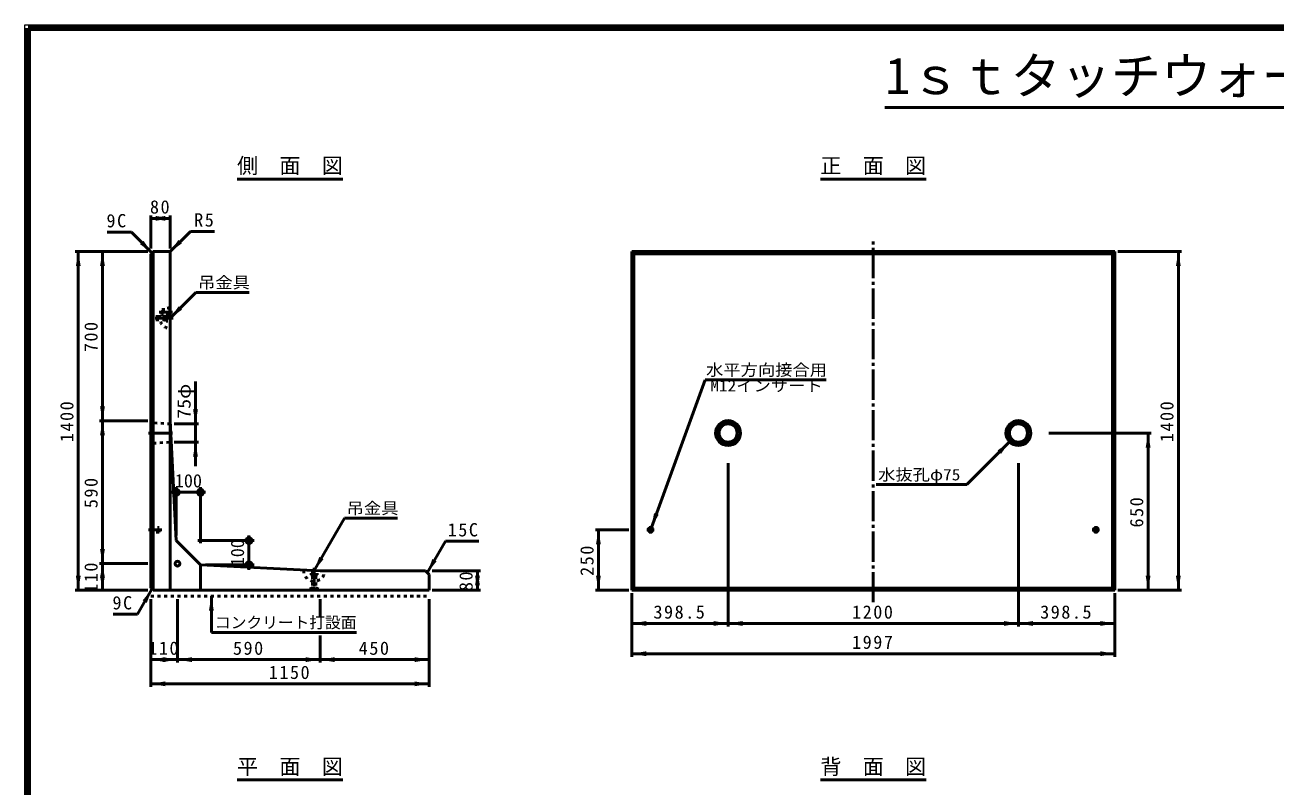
# Model space of a CAD drawing. Units: millimetres, scale not verified, with parts at other scales. Extents: x 100 to 4105, y 100 to 2870.
# Drawn here: x 100 to 2167, y 1611 to 2870 of the extents above; entities that cross this region are included whole.
import ezdxf
from ezdxf.enums import TextEntityAlignment as Align

# ---------------------------------------------------------------- set-up
doc = ezdxf.new("R2010")
doc.units = ezdxf.units.MM
doc.header["$LTSCALE"] = 5
doc.linetypes.add('USER2', pattern=[13.4, 10, -1.2, 1, -1.2])
doc.linetypes.add('USER3', pattern=[2.2, 1, -1.2])
doc.layers.add('V-nasSTD', color=7, linetype='Continuous', lineweight=50)
doc.styles.add('ＭＳ ゴシック', font='')
doc.styles.get('ＭＳ ゴシック').set_extended_font_data('MS Gothic')

msp = doc.modelspace()

# ---------------------------------------------------------------- hatches: boundary and pattern name
at = {"layer": 'V-nasSTD'}
for points in [[(332.095, 2550.197), (332.095, 2546.197), (308.095, 2550.197), (332.095, 2554.197)], [(316.095, 2550.197), (316.095, 2554.197), (340.095, 2550.197), (316.095, 2546.197)], [(292.924, 2510.368), (295.753, 2513.196), (309.895, 2493.397), (290.096, 2507.54)], [(356.48, 2511.582), (359.308, 2508.754), (339.509, 2494.612), (353.651, 2514.411)], [(188.095, 2471.197), (184.095, 2471.197), (188.095, 2495.197), (192.095, 2471.197)], [(228.095, 2471.197), (224.095, 2471.197), (228.095, 2495.197), (232.095, 2471.197)], [(2006.895, 2471.197), (2002.895, 2471.197), (2006.895, 2495.197), (2010.895, 2471.197)], [(357.066, 2402.168), (359.894, 2399.34), (340.095, 2385.197), (354.237, 2404.996)], [(228.095, 2239.197), (232.095, 2239.197), (228.095, 2215.197), (224.095, 2239.197)], [(381.875, 2234.197), (377.875, 2234.197), (381.875, 2210.197), (385.875, 2234.197)], [(228.095, 2191.197), (224.095, 2191.197), (228.095, 2215.197), (232.095, 2191.197)], [(1956.895, 2171.197), (1952.895, 2171.197), (1956.895, 2195.197), (1960.895, 2171.197)], [(381.875, 2156.197), (385.875, 2156.197), (381.875, 2180.197), (377.875, 2156.197)], [(1710.958, 2163.661), (1708.13, 2166.489), (1727.929, 2180.631), (1713.786, 2160.832)], [(1143.803, 2061.321), (1147.562, 2059.953), (1135.595, 2038.768), (1140.044, 2062.689)], [(1048.095, 2011.197), (1052.095, 2011.197), (1048.095, 2035.197), (1044.095, 2011.197)], [(228.095, 2003.197), (232.095, 2003.197), (228.095, 1979.197), (224.095, 2003.197)], [(590.095, 1988.491), (593.559, 1986.491), (578.095, 1967.706), (586.631, 1990.491)], [(777.095, 1984.982), (780.559, 1982.982), (765.095, 1964.197), (773.631, 1986.982)], [(228.095, 1955.197), (224.095, 1955.197), (228.095, 1979.197), (232.095, 1955.197)], [(848.095, 1943.197), (844.095, 1943.197), (848.095, 1967.197), (852.095, 1943.197)], [(188.095, 1959.197), (192.095, 1959.197), (188.095, 1935.197), (184.095, 1959.197)], [(228.095, 1959.197), (232.095, 1959.197), (228.095, 1935.197), (224.095, 1959.197)], [(848.095, 1959.197), (852.095, 1959.197), (848.095, 1935.197), (844.095, 1959.197)], [(1048.095, 1959.197), (1044.095, 1959.197), (1048.095, 1935.197), (1052.095, 1959.197)], [(1956.895, 1959.197), (1960.895, 1959.197), (1956.895, 1935.197), (1952.895, 1959.197)], [(2006.895, 1959.197), (2010.895, 1959.197), (2006.895, 1935.197), (2002.895, 1959.197)], [(297.895, 1916.213), (294.431, 1918.213), (309.895, 1936.997), (301.359, 1914.213)], [(408.095, 1901.397), (404.095, 1901.397), (408.095, 1925.397), (412.095, 1901.397)], [(1127.095, 1880.197), (1127.095, 1876.197), (1103.095, 1880.197), (1127.095, 1884.197)], [(1238.495, 1880.197), (1238.495, 1884.197), (1262.495, 1880.197), (1238.495, 1876.197)], [(1286.495, 1880.197), (1286.495, 1876.197), (1262.495, 1880.197), (1286.495, 1884.197)], [(1718.495, 1880.197), (1718.495, 1884.197), (1742.495, 1880.197), (1718.495, 1876.197)], [(1766.495, 1880.197), (1766.495, 1876.197), (1742.495, 1880.197), (1766.495, 1884.197)], [(1877.895, 1880.197), (1877.895, 1884.197), (1901.895, 1880.197), (1877.895, 1876.197)], [(332.095, 1820.397), (332.095, 1816.397), (308.095, 1820.397), (332.095, 1824.397)], [(328.095, 1820.397), (328.095, 1824.397), (352.095, 1820.397), (328.095, 1816.397)], [(376.095, 1820.397), (376.095, 1816.397), (352.095, 1820.397), (376.095, 1824.397)], [(564.095, 1820.397), (564.095, 1824.397), (588.095, 1820.397), (564.095, 1816.397)], [(612.095, 1820.397), (612.095, 1816.397), (588.095, 1820.397), (612.095, 1824.397)], [(744.095, 1820.397), (744.095, 1824.397), (768.095, 1820.397), (744.095, 1816.397)], [(1127.095, 1830.197), (1127.095, 1826.197), (1103.095, 1830.197), (1127.095, 1834.197)], [(1877.895, 1830.197), (1877.895, 1834.197), (1901.895, 1830.197), (1877.895, 1826.197)], [(332.095, 1780.397), (332.095, 1776.397), (308.095, 1780.397), (332.095, 1784.397)], [(744.095, 1780.397), (744.095, 1784.397), (768.095, 1780.397), (744.095, 1776.397)]]:
    msp.add_hatch(color=256, dxfattribs=at).paths.add_polyline_path(points)

# ---------------------------------------------------------------- linework, layer by layer
at = {"layer": 'V-nasSTD', "lineweight": 100}
for p, q in [((105, 2865), (105, 105)), ((4100, 2865), (105, 2865))]:
    msp.add_line(p, q, dxfattribs=at)
at = {"layer": 'V-nasSTD'}
for p, q in [((1521.892, 2733.465), (2683.108, 2733.465)), ((450.595, 2615.197), (625.595, 2615.197)), ((1414.995, 2615.197), (1589.995, 2615.197)), ((308.095, 2555.197), (308.095, 2500.197)), ((340.095, 2550.197), (308.095, 2550.197)), ((340.095, 2555.197), (340.095, 2500.197)), ((275.954, 2527.339), (235.954, 2527.339)), ((309.895, 2493.397), (275.954, 2527.339)), ((339.509, 2494.612), (373.45, 2528.553)), ((373.45, 2528.553), (413.45, 2528.553)), ((303.095, 2495.197), (183.095, 2495.197)), ((188.095, 2495.197), (188.095, 1935.197)), ((228.095, 2495.197), (228.095, 2215.197)), ((311.695, 2495.197), (308.095, 2491.597)), ((308.095, 2491.597), (308.095, 1938.797)), ((338.095, 2495.197), (311.695, 2495.197)), ((311.695, 2495.197), (311.695, 1935.197)), ((340.095, 2493.197), (340.095, 1935.197)), ((1103.095, 2495.197), (1103.095, 1935.197)), ((1901.895, 2495.197), (1103.095, 2495.197)), ((1103.095, 2495.197), (1106.695, 2491.597)), ((1106.695, 2491.597), (1106.695, 1938.797)), ((1898.295, 2491.597), (1106.695, 2491.597)), ((1898.295, 2491.597), (1901.895, 2495.197)), ((1898.295, 1938.797), (1898.295, 2491.597)), ((1901.895, 1935.197), (1901.895, 2495.197)), ((2011.895, 2495.197), (1906.895, 2495.197)), ((2006.895, 2495.197), (2006.895, 1935.197)), ((340.095, 2385.197), (382.521, 2427.624)), ((382.521, 2427.624), (470.521, 2427.624)), ((381.875, 2280.197), (381.875, 2210.197)), ((1224.52, 2283.088), (1135.595, 2038.768)), ((1224.52, 2283.088), (1424.52, 2283.088)), ((303.095, 2215.197), (223.095, 2215.197)), ((228.095, 2215.197), (228.095, 1979.197)), ((340.095, 2215.197), (350.159, 2017.262)), ((386.875, 2210.197), (346.875, 2210.197)), ((381.875, 2210.197), (381.875, 2180.197)), ((1792.895, 2195.197), (1961.895, 2195.197)), ((1956.895, 2195.197), (1956.895, 1935.197)), ((386.875, 2180.197), (346.875, 2180.197)), ((381.875, 2180.197), (381.875, 2140.197)), ((1657.218, 2109.92), (1727.929, 2180.631)), ((1262.495, 2145.197), (1262.495, 1875.197)), ((1742.495, 2145.197), (1742.495, 1875.197)), ((1507.218, 2109.92), (1657.218, 2109.92)), ((341.659, 2097.262), (398.659, 2097.262)), ((350.159, 2025.762), (350.159, 2105.762)), ((390.159, 2012.762), (390.159, 2105.762)), ((578.095, 1967.706), (628.095, 2054.308)), ((628.095, 2054.308), (716.095, 2054.308)), ((470.159, 2025.762), (470.159, 1968.762)), ((1043.095, 2035.197), (1098.095, 2035.197)), ((1048.095, 2035.197), (1048.095, 1935.197)), ((350.159, 2017.262), (390.159, 1977.262)), ((385.659, 2017.262), (478.659, 2017.262)), ((765.095, 1964.197), (795.095, 2016.159)), ((795.095, 2016.159), (850.095, 2016.159)), ((303.095, 1979.197), (223.095, 1979.197)), ((228.095, 1979.197), (228.095, 1935.197)), ((390.159, 1977.262), (588.095, 1967.197)), ((390.159, 1935.197), (390.159, 1977.262)), ((398.659, 1977.262), (478.659, 1977.262)), ((588.095, 1967.197), (762.095, 1967.197)), ((762.095, 1967.197), (768.095, 1961.197)), ((853.095, 1967.197), (773.095, 1967.197)), ((848.095, 1967.197), (848.095, 1935.197)), ((768.095, 1935.197), (768.095, 1961.197)), ((303.095, 1935.197), (183.095, 1935.197)), ((309.895, 1936.997), (285.895, 1895.428)), ((308.095, 1938.797), (311.695, 1935.197)), ((311.695, 1935.197), (768.095, 1935.197)), ((408.095, 1865.397), (408.095, 1925.397)), ((853.095, 1935.197), (773.095, 1935.197)), ((1043.095, 1935.197), (1098.095, 1935.197)), ((1106.695, 1938.797), (1103.095, 1935.197)), ((1103.095, 1935.197), (1901.895, 1935.197)), ((1103.095, 1930.197), (1103.095, 1825.197)), ((1106.695, 1938.797), (1898.295, 1938.797)), ((1898.295, 1938.797), (1901.895, 1935.197)), ((1901.895, 1930.197), (1901.895, 1825.197)), ((2011.895, 1935.197), (1906.895, 1935.197)), ((308.095, 1775.397), (308.095, 1920.397)), ((352.095, 1815.397), (352.095, 1920.397)), ((588.095, 1892.397), (588.095, 1920.397)), ((768.095, 1775.397), (768.095, 1920.397)), ((285.895, 1895.428), (245.895, 1895.428)), ((408.095, 1865.397), (648.095, 1865.397)), ((588.095, 1815.397), (588.095, 1860.397)), ((1103.095, 1880.197), (1262.495, 1880.197)), ((1262.495, 1880.197), (1742.495, 1880.197)), ((1742.495, 1880.197), (1901.895, 1880.197)), ((352.095, 1820.397), (308.095, 1820.397)), ((588.095, 1820.397), (352.095, 1820.397)), ((768.095, 1820.397), (588.095, 1820.397)), ((1103.095, 1830.197), (1901.895, 1830.197)), ((768.095, 1780.397), (308.095, 1780.397)), ((450.595, 1621.397), (625.595, 1621.397)), ((1414.995, 1621.397), (1589.995, 1621.397))]:
    msp.add_line(p, q, dxfattribs=at)
at = {"layer": 'V-nasSTD', "linetype": 'USER2'}
for p, q in [((1502.495, 1915.197), (1502.495, 2515.197)), ((345.095, 2385.197), (315.095, 2385.197)), ((322.095, 2395.197), (344.095, 2395.197)), ((344.095, 2195.197), (304.095, 2195.197)), ((326.095, 2035.197), (304.095, 2035.197)), ((1128.295, 2035.197), (1140.295, 2035.197)), ((1134.295, 2029.197), (1134.295, 2041.197)), ((1864.695, 2035.197), (1876.695, 2035.197)), ((1870.695, 2029.197), (1870.695, 2041.197)), ((578.095, 1972.197), (578.095, 1942.197))]:
    msp.add_line(p, q, dxfattribs=at)
at = {"layer": 'V-nasSTD', "linetype": 'USER3'}
for p, q in [((326.095, 2391.197), (326.095, 2399.197)), ((326.095, 2399.197), (340.095, 2399.197)), ((308.895, 2392.197), (308.895, 2378.197)), ((310.095, 2392.197), (308.895, 2392.197)), ((310.095, 2378.197), (308.895, 2378.197)), ((310.095, 2392.197), (312.095, 2387.997)), ((310.095, 2392.197), (310.095, 2378.197)), ((312.095, 2382.397), (310.095, 2378.197)), ((332.095, 2387.997), (312.095, 2387.997)), ((312.095, 2387.997), (312.095, 2382.397)), ((332.095, 2382.397), (312.095, 2382.397)), ((340.095, 2391.197), (326.095, 2391.197)), ((333.295, 2390.197), (332.095, 2387.997)), ((332.095, 2387.997), (332.095, 2382.397)), ((332.095, 2382.397), (333.295, 2380.197)), ((336.095, 2390.197), (333.295, 2390.197)), ((333.295, 2390.197), (333.295, 2380.197)), ((336.095, 2380.197), (333.295, 2380.197)), ((336.095, 2390.197), (336.095, 2380.197)), ((312.095, 2212.197), (308.095, 2215.797)), ((340.349, 2210.197), (312.095, 2212.197)), ((312.095, 2178.197), (312.095, 2212.197)), ((312.095, 2178.197), (308.095, 2174.597)), ((312.095, 2178.197), (341.875, 2180.197)), ((308.095, 2039.197), (322.095, 2039.197)), ((322.095, 2031.197), (308.095, 2031.197)), ((322.095, 2031.197), (322.095, 2039.197)), ((573.095, 1963.197), (583.095, 1963.197)), ((573.095, 1963.197), (573.095, 1960.397)), ((573.095, 1960.397), (575.295, 1959.197)), ((573.095, 1960.397), (583.095, 1960.397)), ((575.295, 1959.197), (575.295, 1939.197)), ((575.295, 1959.197), (580.895, 1959.197)), ((580.895, 1959.197), (583.095, 1960.397)), ((580.895, 1959.197), (580.895, 1939.197)), ((583.095, 1963.197), (583.095, 1960.397)), ((308.095, 1925.397), (768.095, 1925.397)), ((571.095, 1937.197), (575.295, 1939.197)), ((571.095, 1937.197), (571.095, 1935.997)), ((571.095, 1937.197), (585.095, 1937.197)), ((571.095, 1935.997), (585.095, 1935.997)), ((575.295, 1939.197), (580.895, 1939.197)), ((580.895, 1939.197), (585.095, 1937.197)), ((585.095, 1937.197), (585.095, 1935.997))]:
    msp.add_line(p, q, dxfattribs=at)
at = {"layer": 'V-nasSTD', "lineweight": 13}
msp.add_lwpolyline([(100, 100), (100, 2870), (4105, 2870), (4105, 100)], close=True, dxfattribs=at)
at = {"layer": 'V-nasSTD'}
for centre, radius in [((1262.495, 2195.197), 20.6), ((1262.495, 2195.197), 17), ((1742.495, 2195.197), 20.6), ((1742.495, 2195.197), 17), ((1262.495, 2195.197), 15), ((1742.495, 2195.197), 15), ((350.159, 2097.262), 5), ((390.159, 2097.262), 5), ((1134.295, 2035.197), 3.8), ((1134.295, 2035.197), 2.4), ((1134.295, 2035.197), 2), ((1870.695, 2035.197), 3.8), ((1870.695, 2035.197), 2.4), ((1870.695, 2035.197), 2), ((470.159, 2017.262), 5), ((352.095, 1979.197), 4), ((470.159, 1977.262), 5)]:
    msp.add_circle(centre, radius, dxfattribs=at)
msp.add_arc((338.095, 2493.197), 2, 0, 90, dxfattribs=at)
at = {"layer": 'V-nasSTD', "linetype": 'USER3'}
for centre, start, end in [((340.095, 2385.197), 90, 270), ((578.095, 1967.197), 175.3973, 0)]:
    msp.add_arc(centre, 17.2, start, end, dxfattribs=at)

# ---------------------------------------------------------------- texts
at = {"layer": 'V-nasSTD', "style": 'ＭＳ ゴシック'}
for s, height, p in [('1ｓｔタッチウォール  Ｈ=1400', 60.81, (2102.5, 2816.409)), ('側\u3000面\u3000図', 25.66, (538.095, 2650.197)), ('正\u3000面\u3000図', 25.66, (1502.495, 2650.197)), ('100', 21.99, (370.159, 2127.262)), ('コンクリート打設面', 19.06, (531.123, 1891.397)), ('平\u3000面\u3000図', 25.66, (538.095, 1656.397)), ('背\u3000面\u3000図', 25.66, (1502.495, 1656.397))]:
    msp.add_text(s, height=height, dxfattribs=at).set_placement(p, align=Align.TOP_CENTER)
at = {"layer": 'V-nasSTD', "style": 'ＭＳ ゴシック', "width": 1.1}
for s, p in [('吊金具', (429.021, 2453.624)), ('水平方向接合用', (1326.02, 2309.088)), ('M12インサート', (1326.02, 2283.088)), ('水抜孔φ75', (1578.468, 2135.92)), ('吊金具', (674.595, 2080.308))]:
    msp.add_text(s, height=19.06, dxfattribs=at).set_placement(p, align=Align.TOP_CENTER)
msp.add_text('75φ', height=21.99, rotation=90, dxfattribs=at).set_placement((351.875, 2247.697), align=Align.TOP_CENTER)
at = {"layer": 'V-nasSTD', "style": 'ＭＳ ゴシック'}
msp.add_text('100', height=21.99, rotation=90, dxfattribs=at).set_placement((440.159, 1997.262), align=Align.TOP_CENTER)
at = {"layer": 'V-nasSTD', "char_height": 21.99, "attachment_point": 2, "style": 'ＭＳ ゴシック'}
for s, insert in [('\\T1.17;80', (324.095, 2580.197)), ('\\T1.17;9C', (252.204, 2557.339)), ('\\T1.17;R5', (397.2, 2558.553)), ('\\T1.17;15C', (825.095, 2046.159)), ('\\T1.17;9C', (262.145, 1925.428)), ('\\T1.17;398.5', (1182.795, 1910.197)), ('\\T1.17;1200', (1502.495, 1910.197)), ('\\T1.17;398.5', (1822.195, 1910.197)), ('\\T1.17;110', (330.095, 1850.397)), ('\\T1.17;590', (470.095, 1850.397)), ('\\T1.17;450', (678.095, 1850.397)), ('\\T1.17;1997', (1502.495, 1860.197)), ('\\T1.17;1150', (538.095, 1810.397))]:
    msp.add_mtext(s, dxfattribs=dict(at, insert=insert))
at = {"layer": 'V-nasSTD', "char_height": 21.99, "attachment_point": 2, "rotation": 90, "style": 'ＭＳ ゴシック'}
for s, insert in [('\\T1.17;700', (198.095, 2355.197)), ('\\T1.17;1400', (158.095, 2215.197)), ('\\T1.17;1400', (1976.895, 2215.197)), ('\\T1.17;590', (198.095, 2097.197)), ('\\T1.17;650', (1926.895, 2065.197)), ('\\T1.17;250', (1018.095, 1985.197)), ('\\T1.17;110', (198.095, 1957.197)), ('\\T1.17;80', (818.095, 1951.197))]:
    msp.add_mtext(s, dxfattribs=dict(at, insert=insert))

doc.saveas('drawing.dxf')
